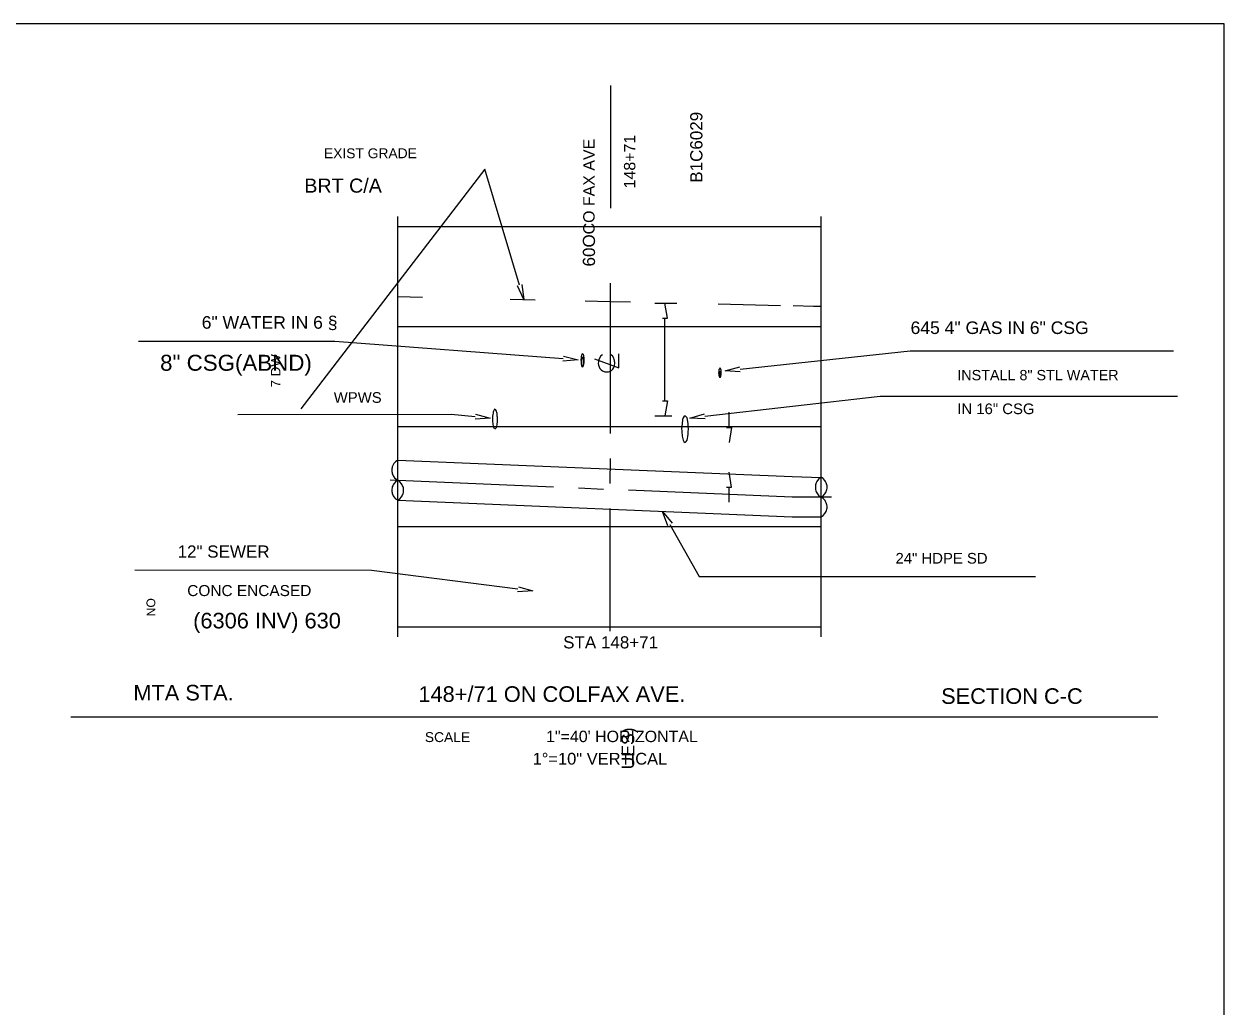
# Model space of a CAD drawing. Header units: feet. Extents: x 13 to 426, y 12 to 285.
# Drawn here: x 306.3 to 426.2, y 186.7 to 284.9 of the extents above; entities that cross this region are included whole.
import ezdxf
from ezdxf.enums import TextEntityAlignment as Align

# ---------------------------------------------------------------- set-up
doc = ezdxf.new("R2010")
doc.units = ezdxf.units.FT
for name, color, linetype in [('AGUA', 1, 'CONTINUOUS'), ('ALCANTARILLADO', 2, 'CONTINUOUS'), ('DRENAJE', 3, 'CONTINUOUS'), ('EJE_VIA', 7, 'CONTINUOUS'), ('TEXTO', 7, 'CONTINUOUS')]:
    doc.layers.add(name, color=color, linetype=linetype)
doc.styles.add('CAD_TEXT', font='Arial')

msp = doc.modelspace()

# ---------------------------------------------------------------- linework, layer by layer
at = {"layer": 'AGUA'}
msp.add_line((343.67, 254.7), (385.98, 254.7), dxfattribs=at)
msp.add_lwpolyline([(374.35, 245.72), (391.88, 247.75), (421.58, 247.72)], dxfattribs=at)
at = {"layer": 'ALCANTARILLADO'}
msp.add_lwpolyline([(355.68, 228.45), (341.05, 230.3), (317.42, 230.35)], dxfattribs=at)
at = {"layer": 'DRENAJE'}
msp.add_lwpolyline([(370.87, 234.9), (373.77, 229.73), (407.4, 229.73)], dxfattribs=at)
at = {"layer": 'EJE_VIA'}
for p, q in [((426.22, 12.08), (426.22, 284.92)), ((364.95, 266.52), (364.97, 278.77)), ((343.67, 223.68), (343.67, 265.7)), ((385.98, 223.68), (385.98, 265.7)), ((343.67, 264.7), (385.98, 264.7)), ((364.92, 244.02), (364.93, 259.02)), ((343.67, 257.7), (346.15, 257.63)), ((354.9, 257.43), (357.4, 257.37)), ((369.37, 257.02), (371.55, 257.02)), ((375.67, 256.95), (381.92, 256.8)), ((370.37, 247.28), (370.37, 255.52)), ((369.37, 245.78), (371.05, 245.78)), ((376.78, 244.62), (376.78, 246.12)), ((343.67, 244.7), (385.98, 244.7)), ((364.9, 239.02), (364.92, 241.52)), ((342.9, 239.37), (359.23, 238.67)), ((376.78, 237.15), (376.78, 238.65)), ((361.73, 238.57), (364.23, 238.45)), ((364.88, 224.25), (364.9, 236.52)), ((343.67, 234.7), (385.98, 234.7)), ((343.67, 224.7), (385.98, 224.7)), ((311.02, 215.68), (419.62, 215.68))]:
    msp.add_line(p, q, dxfattribs=at)
for points in [[(426.22, 284.92), (12.6, 284.92), (12.6, 12.08)], [(355.85, 258.83), (352.38, 270.42), (334, 246.48)], [(356.08, 258.9), (356.28, 257.4), (355.62, 258.77)], [(362.4, 257.25), (364.88, 257.2), (366.92, 257.15)], [(370.12, 255.52), (370.62, 255.52), (370.37, 257.02)], [(383.17, 256.78), (385.2, 256.73), (385.98, 256.72)], [(360.2, 251.47), (337.4, 253.2), (317.77, 253.2)], [(362.13, 250.63), (362.23, 250.75), (362.27, 250.93), (362.28, 251.05), (362.3, 251.18), (362.3, 251.3), (362.3, 251.44), (362.29, 251.55), (362.27, 251.66), (362.25, 251.77), (362.23, 251.87), (362.1, 251.97), (362.03, 251.82), (362, 251.69), (361.98, 251.53), (361.97, 251.35), (361.98, 251.16), (361.99, 250.97), (362.03, 250.81), (362.07, 250.69), (362.19, 250.69), (362.24, 250.85), (362.26, 250.97), (362.26, 251.1), (362.26, 251.23), (362.25, 251.35), (362.23, 251.46), (362.18, 251.6), (362.08, 251.6), (362.02, 251.33), (362.02, 251.13), (362.02, 251.01), (362.02, 250.9), (362.05, 250.8), (362.08, 250.68)], [(363.32, 251.45), (365.77, 250.57), (365.77, 251.97)], [(364.12, 251.87), (363.97, 251.75), (363.82, 251.52), (363.75, 251.36), (363.72, 251.19), (363.71, 251.01), (363.74, 250.83), (363.79, 250.66), (363.87, 250.51), (363.98, 250.37), (364.12, 250.27), (364.35, 250.15), (364.73, 250.15), (364.84, 250.19), (365.03, 250.3), (365.17, 250.44), (365.27, 250.61), (365.33, 250.79), (365.35, 250.99), (365.35, 251.09), (365.34, 251.2), (365.33, 251.31), (365.3, 251.41), (365.27, 251.52), (365.12, 251.75), (364.97, 251.87)], [(377.87, 250.42), (394.85, 252.27), (421.17, 252.27)], [(360.22, 251.72), (361.68, 251.35), (360.17, 251.22)], [(377.88, 250.17), (376.37, 250.25), (377.83, 250.67)], [(375.87, 249.57), (375.93, 249.69), (375.94, 249.84), (375.95, 249.94), (375.94, 250.05), (375.91, 250.17), (375.81, 250.15), (375.79, 250.02), (375.78, 249.88), (375.79, 249.73), (375.82, 249.62), (375.93, 249.63), (375.96, 249.74), (375.98, 249.88), (375.99, 250.03), (375.98, 250.18), (375.97, 250.32), (375.95, 250.44), (375.88, 250.55), (375.79, 250.44), (375.76, 250.32), (375.74, 250.2), (375.73, 250.08), (375.74, 249.96), (375.75, 249.84), (375.78, 249.72), (375.82, 249.6)], [(370.12, 247.28), (370.62, 247.28), (370.37, 245.78)], [(351.42, 245.68), (349.02, 245.9), (327.68, 245.88)], [(351.45, 245.93), (352.92, 245.55), (351.4, 245.43)], [(353.38, 244.43), (353.53, 244.6), (353.57, 244.72), (353.6, 244.87), (353.63, 245.23), (353.63, 245.62), (353.62, 245.73), (353.61, 245.89), (353.6, 246), (353.58, 246.1), (353.54, 246.25), (353.48, 246.35), (353.33, 246.42), (353.25, 246.25), (353.22, 246.14), (353.19, 246.02), (353.17, 245.89), (353.15, 245.75), (353.14, 245.61), (353.14, 245.46), (353.14, 245.32), (353.15, 245.18), (353.16, 245.04), (353.18, 244.91), (353.2, 244.78), (353.23, 244.67), (353.3, 244.5)], [(372.38, 243.12), (372.5, 243.22), (372.57, 243.33), (372.62, 243.5), (372.65, 243.7), (372.68, 243.93), (372.7, 244.18), (372.72, 244.45), (372.7, 244.72), (372.68, 244.97), (372.62, 245.4), (372.57, 245.57), (372.5, 245.68), (372.38, 245.78), (372.25, 245.68), (372.18, 245.57), (372.13, 245.4), (372.07, 244.97), (372.05, 244.72), (372.03, 244.45), (372.04, 244.31), (372.05, 244.17), (372.06, 244.03), (372.07, 243.89), (372.09, 243.75), (372.11, 243.61), (372.14, 243.47), (372.18, 243.33), (372.25, 243.22), (372.38, 243.12)], [(374.38, 245.47), (372.85, 245.55), (374.32, 245.97)], [(376.53, 244.62), (377.03, 244.62), (376.78, 243.12)], [(343.67, 241.35), (343.45, 241.18), (343.29, 241.01), (343.17, 240.8), (343.13, 240.69), (343.1, 240.58), (343.08, 240.46), (343.08, 240.34), (343.08, 240.22), (343.1, 240.11), (343.13, 239.99), (343.17, 239.88), (343.22, 239.78), (343.36, 239.58), (343.67, 239.33), (343.45, 239.18), (343.29, 238.99), (343.22, 238.89), (343.17, 238.79), (343.13, 238.68), (343.1, 238.56), (343.08, 238.45), (343.08, 238.33), (343.08, 238.22), (343.1, 238.1), (343.13, 237.99), (343.17, 237.88), (343.22, 237.77), (343.29, 237.67), (343.45, 237.48), (343.67, 237.33), (343.88, 237.48), (344.05, 237.67), (344.11, 237.77), (344.16, 237.88), (344.2, 237.99), (344.23, 238.1), (344.25, 238.22), (344.26, 238.33), (344.25, 238.45), (344.23, 238.56), (344.2, 238.68), (344.16, 238.79), (344.11, 238.89), (344.05, 238.99), (343.88, 239.18), (343.67, 239.33)], [(343.67, 241.35), (383.07, 239.7), (385.98, 239.62)], [(376.53, 238.65), (377.03, 238.65), (376.78, 240.15)], [(385.98, 239.63), (385.75, 239.48), (385.59, 239.3), (385.53, 239.2), (385.48, 239.09), (385.44, 238.98), (385.41, 238.87), (385.4, 238.75), (385.39, 238.63), (385.39, 238.51), (385.41, 238.4), (385.44, 238.28), (385.48, 238.17), (385.53, 238.07), (385.59, 237.97), (385.75, 237.78), (385.98, 237.62)], [(385.98, 237.65), (386.18, 237.78), (386.35, 237.98), (386.42, 238.08), (386.47, 238.19), (386.51, 238.3), (386.54, 238.41), (386.56, 238.53), (386.56, 238.64), (386.56, 238.76), (386.54, 238.87), (386.51, 238.98), (386.47, 239.09), (386.42, 239.2), (386.35, 239.31), (386.18, 239.5), (385.98, 239.63)], [(387, 237.65), (383.07, 237.65), (366.73, 238.35)], [(385.98, 235.67), (386.18, 235.8), (386.35, 236), (386.42, 236.1), (386.47, 236.21), (386.52, 236.32), (386.55, 236.43), (386.57, 236.54), (386.57, 236.65), (386.57, 236.76), (386.55, 236.88), (386.52, 236.99), (386.48, 237.09), (386.42, 237.2), (386.36, 237.3), (386.18, 237.5), (385.98, 237.65)], [(343.67, 237.33), (383.07, 235.67), (385.98, 235.67)], [(370.65, 234.78), (370.13, 236.22), (371.08, 235.03)], [(355.72, 228.7), (357.18, 228.27), (355.65, 228.2)]]:
    msp.add_lwpolyline(points, dxfattribs=at)

# ---------------------------------------------------------------- texts
at = {"layer": 'TEXTO', "style": 'CAD_TEXT'}
for s, height, rotation, p in [('B1C6029', 1.216, 90, (373.5, 272.6)), ('CO FAX AVE', 1.14, 90, (362.77, 268.67)), ('148+71', 1.14, 90, (366.84, 271.17)), ('O09', 1.216, 270, (362.77, 262.3)), ('7 DW', 0.95, 90, (331.47, 250.27)), ('NO', 0.874, 90, (319.01, 226.64)), ('UES)', 1.254, 90, (366.67, 212.54))]:
    msp.add_text(s, height=height, rotation=rotation, dxfattribs=at).set_placement(p, align=Align.MIDDLE_CENTER)
for s, height, p in [('EXIST GRADE', 0.9879, (340.94, 272)), ('BRT C/A', 1.406, (338.21, 268.77)), ('6" WATER IN 6 §', 1.2539, (330.87, 255.1)), ('645 4" GAS IN 6" CSG', 1.2539, (403.8, 254.57)), ('8" CSG(ABND)', 1.5959, (327.51, 251.07)), ('INSTALL 8" STL WATER', 1.0259, (407.63, 249.84)), ('WPWS', 1.064, (339.67, 247.6)), ('IN 16" CSG', 1.064, (403.43, 246.47)), ('12" SEWER', 1.216, (326.27, 232.21)), ('24" HDPE SD', 1.0639, (398, 231.54)), ('CONC ENCASED', 1.1019, (328.84, 228.31)), ('(6306 INV) 630', 1.5579, (330.61, 225.31)), ('STA 148+71', 1.216, (364.94, 223.14)), ('MTA STA.', 1.558, (322.27, 218.11)), ('148+/71 ON COLFAX AVE.', 1.5579, (359.07, 217.97)), ('SECTION C-C', 1.5579, (405.03, 217.77)), ('SCALE', 0.988, (348.64, 213.67)), ('1"=40\' HORIZONTAL', 1.1399, (366.07, 213.74)), ('1°=10" VERTICAL', 1.1779, (363.87, 211.51))]:
    msp.add_text(s, height=height, dxfattribs=at).set_placement(p, align=Align.MIDDLE_CENTER)

doc.saveas('drawing.dxf')
